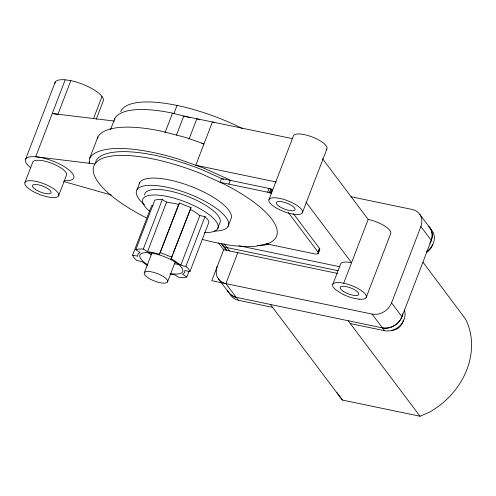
<?xml version="1.0" encoding="UTF-8"?>
<svg xmlns="http://www.w3.org/2000/svg" width="496" height="496" viewBox="0 0 496 496"><rect width="100%" height="100%" fill="white"/><g stroke="black" fill="none" stroke-linecap="round" stroke-linejoin="round"><path stroke-width="0.74" d="M201.76 143.443L203.98 143.908L186.254 137.609L161.175 131.099A104.644 33.375 21 0 0 97.935 136.809L89.745 158.15L89.106 163.252L35.687 156.736L31 156.717A25.842 8.24 21 0 0 30.814 167.834M97.755 138.26L97.935 136.809M114.681 119.716L114.849 118.346A95.455 30.448 21 0 1 172.534 113.138L190.321 117.757M95.778 162.694L95.945 161.355M218.432 278.919L229.977 294.097L234.515 296.955L382.428 327.906C390.519 329.499 399.044 324.291 401.977 316.715L431.278 240.38C432.779 236.35 432.655 231.576 430.057 228.011L419.653 214.185M429.765 243.375A15.977 13.491 -37 0 0 431.278 240.38C433.07 235.817 432.338 230.287 428.916 226.666L430.057 228.011M266.42 243.84L313.918 253.735C315.158 254.2 319.536 254.429 317.955 251.98L288.325 212.598M293.471 213.77L319.393 248.236L319.796 249.314L319.17 250.021M332.841 284.196L340.709 263.692A17.974 5.729 21 0 1 351.565 262.713L305.827 201.915M343.703 283.216L368.181 219.412L322.45 158.627M366.141 297.612L390.619 233.808A17.974 5.729 21 0 0 368.181 219.412M25.687 159.024L55.223 82.076M24.992 182.373L32.848 161.913A18.11 5.778 21 0 1 52.576 163.63A18.11 5.778 21 0 1 66.402 175.441L58.547 195.901A18.11 5.778 21 0 1 30.826 190.123A18.11 5.778 21 0 1 35.941 181.387A18.11 5.778 21 0 1 58.547 195.901M96.218 119.307L103.1 101.376A25.842 8.24 21 0 0 70.841 80.662L65.218 79.813L35.687 156.736L41.311 157.592M70.841 80.662L57.902 114.378L52.272 113.522L114.508 121.086M93.465 118.718L101.996 96.484M89.652 161.826L89.106 163.252L94.879 163.947M110.515 129.642L114.849 118.346M136.964 189.838L139.729 182.627M164.945 132.909L172.534 113.138M173.836 113.807L177.047 105.437M176.458 135.123L183.774 116.052L292.032 138.551M147.393 265.465L141.788 261.535L136.636 260.462L133.908 257.641L132.624 255.13L151.671 205.511L153.14 205.821M132.624 255.13L137.776 256.203L137.987 253.952L139.984 252.427L135.78 249.73L154.826 200.111L158.001 199.392L162.359 199.429C166.712 203.831 173.259 202.256 178.535 204.625L179.484 203L191.028 207.657L171.033 258.893C176.353 260.871 179.831 266.439 185.95 266.24L188.685 269.055L189.962 271.572L184.81 270.5L184.599 272.744L182.602 274.276L186.806 276.973L189.013 271.219M135.78 249.73L138.954 249.011L143.313 249.048L162.359 199.429M188.976 139.252L196.862 118.724L199.745 119.753M143.313 249.048L147.517 251.745L166.563 202.132M144.355 272.639L152.08 252.52M147.517 251.745L153.19 252.582L159.489 254.243L178.535 204.625M159.489 254.243L179.484 203M171.033 258.893L172.689 254.578M173.24 253.14L191.028 207.657M167.518 281.976A12.499 3.987 21 0 0 151.912 271.957A12.499 3.987 21 0 0 148.378 277.989A12.499 3.987 21 0 0 167.518 281.976L175.237 261.857M180.798 265.168L199.845 215.549L195.548 212.362L190.334 209.393M185.95 266.24L204.997 216.622L199.845 215.549M189.962 271.572L209.008 221.954L207.731 219.443L204.997 216.622M228.904 184.128L230.342 180.383L228.241 179.186L203.732 168.076L178.064 158.956A104.644 33.375 21 0 0 89.745 158.15M217.632 228.768L219.759 223.219A40.257 12.84 21 0 0 186.081 195.821A40.257 12.84 21 0 0 144.609 195.089M227.974 226.529L230.745 219.325A49.123 15.667 21 0 0 191.258 186.502A49.123 15.667 21 0 0 139.209 183.892M223.82 249.345L211.786 280.693L372.025 314.073L384.543 330.708A15.977 13.491 -37 0 0 400.371 325.314A15.977 13.491 -37 0 0 404.352 309.963M272.639 307.396L238.421 300.266L225.903 283.631L237.937 252.284M267.623 192.194L269.061 188.449L272.546 189.522L271.107 193.266L267.623 192.194L220.125 182.299L221.563 178.554L269.061 188.449M269.347 192.64L270.785 188.895M270.227 192.932L271.665 189.187M269.061 199.411L293.545 135.625A17.974 5.735 21 0 1 314.563 137.931A17.974 5.735 21 0 1 326.077 149.817M302.355 212.834A17.974 5.735 21 0 0 279.918 198.431A17.974 5.735 21 0 0 274.846 207.105A17.974 5.735 21 0 0 302.355 212.834L326.839 149.048M317.955 251.98L319.393 248.236M318.054 253.58L319.777 248.986M318.265 253.344L319.796 249.314M372.025 314.073A15.977 13.491 -37 0 0 391.573 302.882L420.875 226.548A15.977 13.491 -37 0 0 412.182 209.473L351.174 196.763M402.795 313.701A15.977 13.491 -37 0 1 401.977 316.715C398.945 324.266 390.55 329.394 382.428 327.906M270.531 304.594L342.339 400.049L420.019 416.231L429.84 411.99A74.288 62.732 -37 0 0 465.521 319.033L423.001 262.217M268.627 244.168L262.093 245.65L257.548 245.607M186.806 276.973L183.632 277.692L179.273 277.655L175.069 274.951L170.078 274.226M276.173 182.001L195.79 165.255L212.406 121.96L214.57 122.735M238.898 245.725L339.965 266.78M221.154 243.257L223.913 246.927L338.148 270.729M337.336 273.395L226.616 250.325L221.29 243.238M350.319 323.578L384.543 330.708M63.649 181.499L111.228 194.996M160.444 252.619L171.982 257.269M236.307 297.464C232.426 296.552 228.91 293.93 227.459 290.148M223.553 179.453L202.622 169.967A97.848 31.211 21 0 0 96.032 160.685M224.093 246.965L226.492 250.325L223.671 249.736L218.507 242.916M420.875 226.548L431.278 240.38M391.573 302.882L401.977 316.715M348.211 320.776L420.019 416.231M223.901 243.555L229.443 250.914M336.995 392.646L342.339 400.049M227.918 291.239L228.836 292.752M225.903 283.631A15.977 13.491 -37 0 1 217.211 266.557M54.858 83.471A25.842 8.24 21 0 1 65.218 79.813M147.417 264.604A22.965 7.322 21 0 1 146.996 252.656A22.965 7.322 21 0 1 179.434 265.286A22.965 7.322 21 0 1 170.178 273.47M149.327 211.036A40.257 12.84 21 0 1 157.809 195.108A40.257 12.84 21 0 1 210.174 215.462A40.257 12.84 21 0 1 204.426 232.45M64.3 180.643A25.842 8.24 21 0 0 72.459 173.433L69.521 170.388L65.249 167.239A25.842 8.24 21 0 0 41.304 157.616M202.219 239.357A97.848 31.211 21 0 0 255.762 246.258L268.658 243.331A97.848 31.211 21 0 0 224.105 184.103L201.19 173.712A97.848 31.211 21 0 0 97.452 161.188A97.848 31.211 21 0 0 146.37 217.849M120.677 111.73A92.262 29.425 21 0 1 242.736 128.687M178.926 264.281A22.965 7.322 21 0 1 174.654 263.835M151.162 254.851A22.965 7.322 21 0 1 148.323 252.848M144.627 204.891A49.123 15.667 21 0 1 154.064 185.399A49.123 15.667 21 0 1 217.415 209.157A49.123 15.667 21 0 1 214.433 231.074M431.024 229.468A15.977 13.491 -37 0 1 426.591 251.584M238.421 300.266A15.977 13.491 -37 0 1 230.026 294.047M403.397 320.149A11.582 9.784 -37 0 1 391.437 330.51M432.555 244.503A11.582 9.784 -37 0 1 426.349 252.483M359.191 299.187L355.279 298.592A17.974 5.729 21 0 1 342.352 293.998L335.649 289.695L333.61 287.593A17.974 5.729 21 0 1 342.339 282.956A17.974 5.729 21 0 1 364.126 292.826A17.974 5.729 21 0 1 359.197 299.187M279.676 206.671A9.982 3.187 21 0 0 294.959 209.851A9.982 3.187 21 0 0 282.491 201.853A9.982 3.187 21 0 0 279.676 206.671M35.737 189.683A9.982 3.187 21 0 0 51.02 192.863A9.982 3.187 21 0 0 38.558 184.865A9.982 3.187 21 0 0 35.737 189.683M343.455 291.443A9.982 3.181 21 0 0 358.738 294.63A9.982 3.181 21 0 0 346.276 286.632A9.982 3.181 21 0 0 343.455 291.443"/></g></svg>
